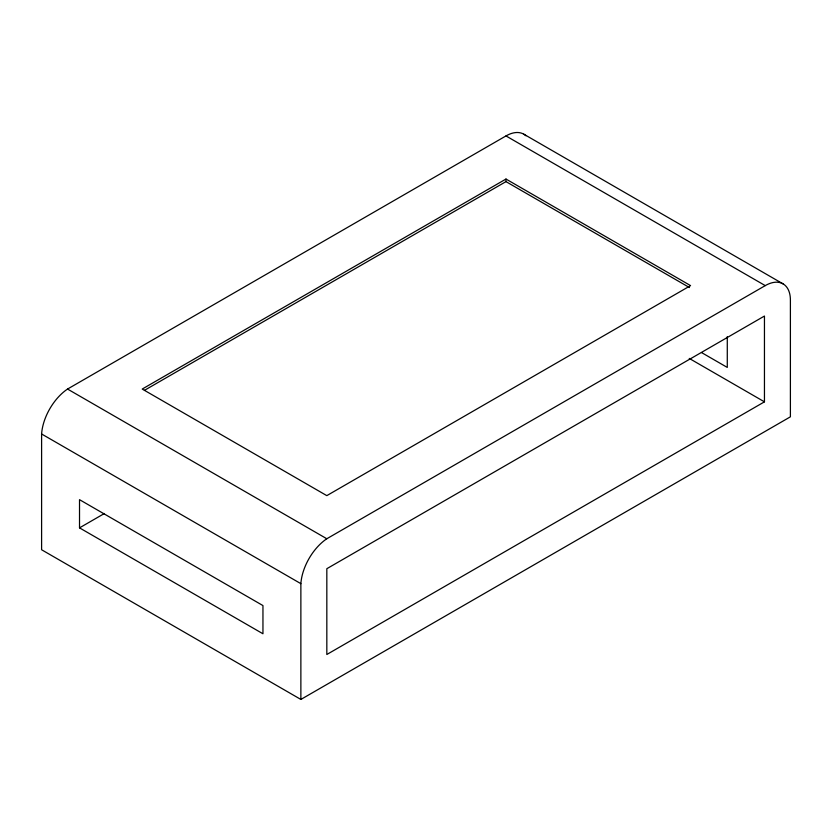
<?xml version="1.0" encoding="UTF-8"?>
<svg xmlns="http://www.w3.org/2000/svg" width="832" height="832" viewBox="0 0 832 832"><rect width="100%" height="100%" fill="white"/><g stroke="black" fill="none" stroke-linecap="round" stroke-linejoin="round"><path stroke-width="1.25" d="M505.981 135.928L765.253 285.615A35.568 20.53 -60 0 1 790.4 300.134L790.4 416.822L300.872 699.442L41.6 549.754L41.6 433.982A40.102 23.15 -60 0 1 67.538 389.054L505.981 135.928A35.568 20.53 -60 0 1 525.928 135.772M505.981 179.046L142.22 389.054L326.81 495.633L690.57 285.615L505.981 179.046L505.981 181.615L144.466 390.333M79.518 527.862L262.954 633.766L262.954 605.571L79.518 499.668L79.518 527.862L104.395 513.5M300.872 699.442L300.872 583.669A40.102 23.15 -60 0 1 326.81 538.751L765.253 285.615M764.452 401.835L326.83 654.493L326.83 568.703L764.452 316.046L764.452 401.835L689.25 358.415M523.765 134.16L783.037 283.858M505.981 181.615L689.447 287.539M701.501 352.539L727.282 367.422L727.282 336.575M67.538 389.054L326.81 538.751M41.6 433.982L300.872 583.669"/></g></svg>
